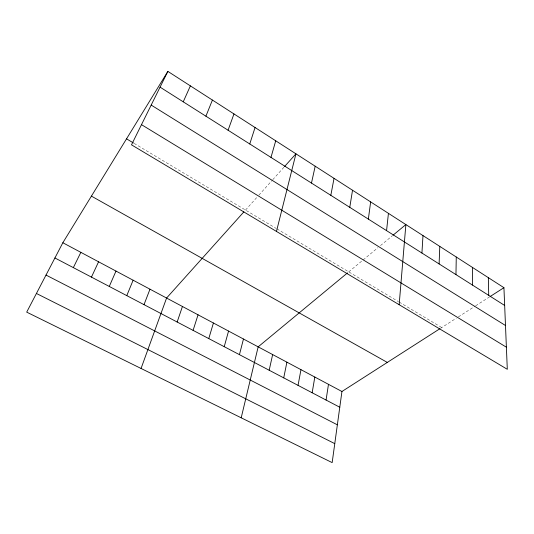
<?xml version="1.0" encoding="UTF-8"?>
<svg xmlns="http://www.w3.org/2000/svg" width="534" height="534" viewBox="0 0 534 534"><rect width="100%" height="100%" fill="white"/><g stroke="black" fill="none" stroke-linecap="round" stroke-linejoin="round"><path stroke-width="0.4" stroke-dasharray="2.67 2" d="M245.5 210.062L257.248 196.973M258.85 195.184L272.227 180.272M272.767 179.671L284.055 167.089M348.735 271.873L377.939 247.696M380.475 245.6L392.523 235.621M440.35 328.43L456.316 318.197M458.392 316.869L474.966 306.242M475.661 305.802L489.451 296.964M134.161 143.399L276.212 228.445M276.912 228.872L398.511 301.677M399.205 302.09L441.725 327.549"/><path stroke-width="0.8" d="M455.963 274.603L456.263 257.008M439.108 263.923L439.782 246.394M421.927 253.043L422.988 235.587M399.158 304.707L405.873 224.574L393.164 235.1M386.563 230.635L388.432 213.346M368.353 219.1L370.649 201.905M439.662 328.871L341.94 391.502L332.161 462.611L26.7 312.136L62.845 242.75L167.863 71.389L503.929 287.686L507.3 369.301L131.498 144.834L167.863 71.389M326.067 400.053L328.477 384.326M349.777 207.332L352.527 190.237M312.156 392.764L314.82 377.044M298.045 385.368L300.962 369.661M330.826 195.324L334.037 178.343M283.721 377.865L286.905 362.172M311.482 183.069L315.187 166.207M269.183 370.242L272.64 354.569M241.201 417.802L258.162 346.853L347.48 272.914M276.465 231.422L295.949 153.825L284.595 166.488M239.439 354.656L243.471 339.017M224.227 346.686L228.559 331.073M270.978 157.41L275.724 140.809M208.774 338.589L213.42 323.003M193.088 330.372L198.047 314.806M249.758 143.966L255.065 127.513M177.154 322.022L182.434 306.489M141.056 368.467L166.581 298.039L243.851 211.905M228.078 130.229L233.965 113.936M144.013 304.654L149.987 289.194M205.91 116.185L212.412 100.058M126.785 295.629L133.126 280.21M109.27 286.451L115.991 271.072M183.242 101.827L190.378 85.881M91.461 277.113L98.57 261.787M73.345 267.621L80.854 252.348M490.139 296.524L503.929 287.686M36.425 293.466L334.771 443.634M46.011 275.063L337.354 424.817M54.915 257.969L339.778 407.235M62.845 242.75L341.94 391.502M91.421 196.125L387.317 362.419M126.531 138.827L133.467 142.985M141.49 124.656L506.386 347.193M151.189 105.071L505.491 325.506M160.066 87.142L504.663 305.461M488.33 277.647L488.73 295.362M472.443 267.421L472.503 285.083"/></g></svg>
